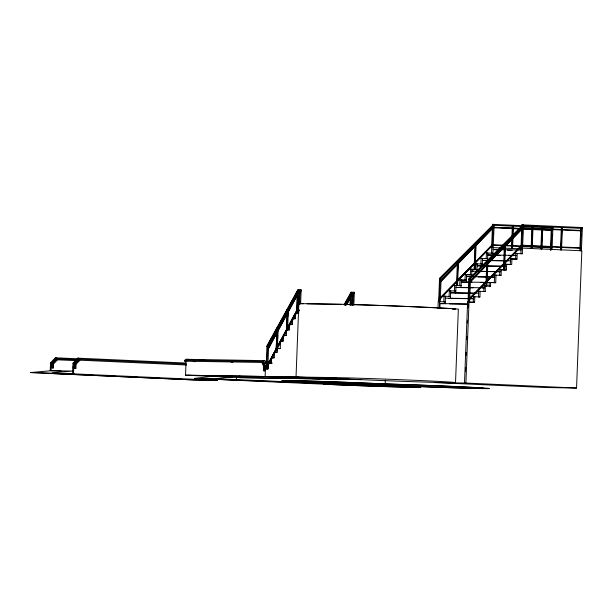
<?xml version="1.0" encoding="UTF-8"?>
<svg xmlns="http://www.w3.org/2000/svg" width="613" height="613" viewBox="0 0 613 613"><rect width="100%" height="100%" fill="white"/><g stroke="black" fill="none" stroke-linecap="round" stroke-linejoin="round"><path stroke-width="0.92" d="M50.212 370.819L50.519 362.881L55.354 357.8L56.289 357.816L51.454 362.896L51.155 370.712L30.65 372.558L51.048 373.478M76.426 360.651L56.917 359.785L57.384 359.793L53.592 363.777L53.431 367.884L52.113 367.838L52.289 363.333L56.603 358.797L77.115 359.716M57.07 358.804L52.756 363.34L52.58 367.846L52.113 367.838M53.025 366.237L53.116 363.77L56.281 360.452M74.28 373.907L50.113 373.463L194.129 379.968L217.546 380.351L73.522 373.846L73.928 363.256L78.763 358.184L77.82 358.168L72.993 363.241L72.587 373.83L30.65 372.558M73.185 368.183L73.253 366.375M74.587 368.206L74.763 363.701L79.544 359.172L75.23 363.708L75.054 368.214L74.587 368.206L75.905 368.252L76.058 364.145L79.859 360.16L76.855 362.812M186.643 361.279L184.758 361.195L184.797 360.229L262.946 361.524L265.054 366.283L264.877 370.781L264.41 370.773M319.994 378.949L240.396 377.654L185.54 375.179L186.068 361.241M186.107 360.275L186.145 359.302L264.877 360.636L266.893 365.202M236.549 377.041L236.449 379.692L214.91 379.34M239.714 375.746L239.645 377.593L317.358 378.857M264.877 370.781L263.559 370.735L263.72 366.635L261.874 362.452L184.758 361.195M262.946 361.524L262.103 361.486L264.203 366.245L264.027 370.742L263.559 370.735M264.502 368.313L264.571 366.674M266.18 368.942L266.984 345.709L297.803 289.865L301.236 289.949L301.205 290.823L297.772 290.731L267.038 346.583M287.581 329.886L288.363 309.396L287.351 309.35L286.378 335.441L283.574 335.395L283.352 341.027L280.547 340.981L280.256 348.544L277.444 348.498L277.306 352.199L274.494 352.153L274.279 357.777L271.467 357.731L271.252 363.363L268.44 363.317L268.226 368.949L265.421 368.903M277.421 350.368L276.126 350.322L276.984 327.963L278.279 328.016L277.145 350.368M277.268 327.97L276.126 350.322M277.39 343.847L277.712 335.464M287.405 327.089L287.512 324.292M287.796 316.844L288.01 311.251M298.485 313.097L295.673 313.051L295.458 318.683L292.646 318.637L292.432 324.269L289.62 324.223L289.405 329.855L286.593 329.809L289.137 329.924M296.431 313.082L297.251 291.819L297.857 290.738L296.999 313.097M296.914 310.193L266.64 366.528L296.914 310.193L299.159 310.224M297.581 292.769L267.306 349.111L297.581 292.769L299.926 292.83M297.742 310.714L297.757 310.232M298.408 293.29L298.431 292.807M298.01 313.143L298.991 289.918L297.803 289.865L297.772 290.731L298.96 290.784L298.27 291.865L298.876 290.784M455.528 382.573L458.348 309.19A63.698 0.782 2.2 0 0 410.028 306.592A63.698 0.782 2.2 0 0 338.997 304.247L298.845 303.596L296.025 376.98L351.739 379.493M298.684 313.12L298.822 309.396M299.006 304.738L299.542 290.761M299.826 292.807L300.232 293.305L297.566 293.252M299.604 303.818L300.048 289.895L301.236 289.949M300.056 303.849L300.125 301.987M300.615 303.864L301.121 290.823M349.992 305.32L350.421 294.225L350.973 292.263L354.406 292.355L354.375 293.229L353.188 293.175L353.218 292.301L354.406 292.355M353.096 295.236L350.751 295.167L345.763 304.822M350.559 305.251L351.027 293.137L344.452 305.006M351.578 295.696L351.594 295.205M351.578 305.297L352.038 293.183L351.441 294.271M352.245 305.274L352.713 293.167M352.981 295.688L352.996 295.205M352.804 305.289L353.272 293.175L350.942 293.137L344.498 304.807M353.402 301.596L353.479 299.734M353.824 305.335L354.291 293.221M367.463 384.903L302.293 382.022A67.223 0.82 2.2 0 1 290.102 380.566A67.223 0.82 2.2 0 1 365.064 383.041L385.202 383.922L385.339 380.19M437.966 308.262L438.226 301.596L440.226 301.657L441.084 279.298L439.506 279.244L438.647 301.596M493.503 224.404L494.155 224.412L494.124 225.285L440.111 279.252L439.46 279.244L439.49 278.371L492.829 225.078M439.207 301.611L440.149 278.379L494.155 224.412M439.375 308.285L439.628 301.619M440.448 281.152L440.517 279.29L441.084 279.298M439.881 308.331L440.065 303.573L468.041 304.033L467.895 307.841M445.145 303.803L445.436 296.24L444.034 296.217L443.812 301.849L445.222 301.872L438.226 301.596M448.747 298.324L450.448 298.401L450.731 290.838L449.329 290.815L449.114 296.447L450.517 296.47L444.034 296.217M468.378 293.06L450.662 292.769L455.743 292.999L456.034 285.436L454.631 285.413L454.417 291.045L455.819 291.068L449.329 290.815M457.421 261.245L456.493 285.482L457.053 285.489L457.988 261.261L458.493 261.284L457.559 285.512L456.999 285.505M457.497 272.456L457.681 267.797M459.926 280.011L466.416 280.264L459.926 280.011L459.712 285.643L461.114 285.666L454.631 285.413M483.941 287.826L455.957 287.367L461.045 287.597L461.336 280.034M465.014 280.241L465.229 274.609L471.719 274.862L465.229 274.609M494.323 282.654L494.614 275.084L496.017 275.107L495.725 282.677L489.235 282.424L489.097 286.118L490.5 286.141L490.645 282.447L461.26 281.965L466.34 282.195L466.631 274.632M469.451 279.727L470.462 279.773L469.604 302.132L467.604 302.071L464.493 383.018L465.006 383.041M470.868 277.697L468.838 279.72L469.497 279.727L523.502 225.76L523.54 224.887L522.881 224.879L468.876 278.846L468.025 302.079M465.443 371.624L465.589 367.815M466.064 355.44L466.179 352.582M466.685 339.25L466.8 336.399M467.305 323.066L467.42 320.216M523.54 224.887L469.527 278.861L468.593 302.086L474.6 302.347L474.822 296.715L473.412 296.692L473.198 302.324L467.604 302.071M522.514 248.104L521.019 248.058L521.87 224.833L522.521 224.841L521.586 248.073L581.829 250.778L576.557 388.044L545.769 387.539L435.115 382.543L465.903 383.041L469.014 302.094M470.309 274.839L470.531 269.207L471.933 269.23L471.642 276.792M475.09 243.246L474.087 269.352L475.152 269.391L476.155 243.277L475.09 243.246L475.65 243.254L474.646 269.368M474.661 267.513L474.845 262.847M475.274 251.659L475.45 246.993M475.611 269.436L475.826 263.805L477.228 263.828L476.945 271.398M478.715 291.29L478.5 296.922L479.902 296.945L480.117 291.313L478.715 291.29L485.205 291.543L485.419 285.911L484.009 285.888L483.795 291.52L485.205 291.543M505.135 266.218L477.159 265.766L482.239 265.996L482.531 258.425L481.128 258.402L480.914 264.034L482.316 264.057L475.826 263.805M510.437 260.816L482.454 260.364L487.542 260.594L487.833 253.023L486.423 253L486.209 258.632L487.611 258.655L481.128 258.402M485.871 285.964L486.806 261.728M486.492 283.191L486.385 285.987L486.944 285.995L487.879 261.759L487.366 261.736L486.438 285.972M486.883 272.938L487.097 267.345M521.832 248.916L492.201 247.591L493.143 224.366L492.484 224.358L491.641 247.583L493.128 247.621M491.726 247.598L491.511 253.23L492.913 253.253L486.423 253M492.752 245.192L492.775 244.71L551.585 247.368L551.562 247.851L492.752 245.192L439.759 299.213L492.775 244.71M493.159 234.587L493.227 232.725M493.442 227.293L440.433 281.788L493.442 227.293L552.252 229.944L552.236 230.434L522.828 229.101M499.909 269.682L499.695 275.314L501.097 275.337L501.319 269.705L506.399 269.935L506.614 264.303L511.702 264.532L511.916 258.901L516.997 259.13L517.211 253.506L515.809 253.483L515.594 259.107L510.506 258.878L510.292 264.51L505.212 264.28L504.997 269.912L499.909 269.682L501.319 269.705M504.438 244.656L503.465 269.835L504.537 269.866L505.541 243.752L505.035 243.729L504.032 269.843M504.085 267.061L504.223 263.329M504.691 251.207L504.874 246.541M512.054 248.487L512.92 226.136L512.353 226.12L511.495 248.48L512.568 248.51L513.426 226.159M521.111 248.081L520.889 253.713L522.299 253.728L523.502 225.76M522.138 245.675L522.153 245.192L580.971 247.844L580.948 248.334L522.138 245.675L469.144 299.688L522.153 245.192M522.575 234.135L522.644 232.273M522.805 228.251L522.828 227.768L581.637 230.427L581.614 230.909L522.805 228.251L469.811 282.271L522.828 227.768M531.134 248.434L531.961 227.009L532.521 227.017L531.701 248.441M531.678 247.529L531.862 242.871M532.291 231.691L532.467 227.032M532.207 248.464L533.026 227.04M541.44 248.97L542.298 226.611M550.451 250.242L551.309 227.883L551.869 227.89L551.01 250.25M551.999 236.311L552.075 234.45M552.06 249.361L552.964 227.071M561.102 247.07L561.24 243.346M561.707 231.239L561.853 227.507M561.048 249.851L561.906 227.5M581.423 235.859L581.492 233.997M580.848 250.763L581.408 250.771L582.35 227.546L521.87 224.833M267.735 349.126L297.535 294.102M276.302 333.656L268.157 349.149L287.122 314.132M278.11 330.323L286.685 314.484M287.589 312.814L296.623 296.14M288.026 312.469L297.504 294.96M268.433 363.563L270.693 359.394M271.597 357.731L274.31 352.728M275.206 351.057L279.275 343.556M280.179 341.885L282.884 336.889M283.788 335.219L291.466 321.043M292.37 319.381L294.623 315.212M295.527 313.542L296.884 311.044M268.862 363.586L271.115 359.417M272.019 357.747L274.279 353.578M275.635 351.08L280.149 342.744M281.053 341.073L282.861 337.74M284.21 335.242L286.018 331.901M287.374 329.403L289.183 326.07M290.079 324.4L291.888 321.066M293.244 318.568L295.052 315.228M267.483 366.566L286.455 331.556M287.351 329.886L296.838 312.377M345.334 305.174L350.751 295.167M346.184 304.845L351.157 295.673M346.629 304.377L349.793 298.546M346.613 304.86L350.222 298.194M277.268 330.039L268.594 345.801L277.337 329.963M278.187 328.376L287.313 311.779M288.225 310.124L297.811 292.7M345.502 305.059L352.038 293.183M270.011 342.429L271.85 339.096M273.697 335.763L274.616 334.093M278.256 328.292L286.999 312.461M288.378 309.956L298.5 291.619M344.077 304.768L350.973 292.263L352.161 292.317L352.123 293.19L350.942 293.137M345.686 304.86L350.743 295.688L353.08 295.719M266.954 346.583L297.857 290.738M76.433 360.436L77.667 359.141M440.64 280.624L492.316 227.959M440.195 281.788L492.53 228.442M439.973 298.048L492.308 244.702M439.544 298.723L492.538 244.71M470.025 281.099L522.36 227.76M470.01 281.582L487.228 264.027M488.553 262.678L521.678 228.917M469.581 282.264L521.908 228.925M469.359 298.523L521.027 245.859M468.93 299.205L521.257 245.859M439.46 279.244L492.791 225.944M483.021 265.552L484.37 264.203M489.772 258.809L491.12 257.46M496.522 252.058L497.871 250.709M503.273 245.315L504.622 243.966M510.024 238.564L511.372 237.216M516.774 231.821L518.123 230.473M387.485 385.355L395.937 385.753A61.239 0.751 2.2 0 1 407.04 387.087A61.239 0.751 2.2 0 1 338.759 384.826L194.513 378.42L214.106 376.098M194.513 378.42L216.052 378.765L232.848 376.78M52.189 372.911L72.694 371.064L51.155 370.712L61.461 371.179M492.454 225.224L521.594 226.526M494.124 225.285L492.837 255.192L487.756 254.962L515.732 255.414M521.832 225.707L582.319 228.419M581.691 227.538L582.35 227.546M521.035 250.012L493.059 249.56L498.798 249.82M494.706 255.223L500.3 255.314M508.69 255.445L516.154 255.567M510.506 258.878L511.916 258.901M515.594 259.107L516.997 259.13M488.469 260.609L502.461 260.832M505.212 264.28L506.614 264.303M483.174 266.011L503.694 266.341M504.997 269.912L506.399 269.935M499.84 271.62L471.857 271.168L473.55 271.245M477.872 271.413L500.254 271.774M494.538 277.022L466.562 276.57L470.792 276.754M478.171 276.9L494.959 277.176M439.49 278.371L440.149 278.379M468.876 278.846L469.527 278.861M469.903 279.766L470.462 279.773M466.34 282.195L471.941 282.286M480.331 282.424L495.725 282.677M461.045 287.597L473.167 287.796M482.492 287.949L484.362 287.98M470.248 293.091L478.638 293.229M455.743 292.999L475.328 293.32M445.36 298.171L473.343 298.631M450.448 298.401L473.757 298.784M473.198 302.324L474.6 302.347M449.812 303.879L468.462 304.186M303.297 303.741L298.845 303.596M307.113 303.803L341.449 304.362M287.351 309.35L286.493 331.71M296.891 310.676L299.144 310.714M55.193 358.781L55.66 358.789M264.785 362.168L271.643 362.229M230.971 362.045L232.879 362.076M265.613 363.08L272.302 363.187M265.835 363.111L271.521 363.202M50.519 362.881L51.454 362.896M72.993 363.241L73.928 363.256M52.289 363.333L52.756 363.34M74.763 363.701L75.23 363.708M53.116 363.77L53.592 363.777M75.591 364.137L76.058 364.145M52.963 367.877L53.431 367.884M75.437 368.244L75.905 368.252M185.54 375.179L336.177 377.631M188.168 375.271L265.889 376.535M267.666 376.589L298.569 377.087M318.293 378.872L349.195 379.378M361.103 379.646L320.837 378.987L265.13 376.474L265.536 365.884L263.184 360.559L264.877 360.636M222.971 379.623L381.723 385.746L311.688 382.466M214.91 380.259L193.379 379.907L52.741 373.555M343.357 304.4L350.973 304.569A60.764 0.743 2.2 0 1 450.808 308.63M332.859 382.412L326.637 382.366L338.131 383.041M337.403 382.543L320.66 382.137L400.082 385.861A67.223 0.82 2.2 0 1 412.281 387.324A67.223 0.82 2.2 0 1 337.319 384.841L323.733 384.251M385.202 383.922L393.293 384.159A63.698 0.782 2.2 0 1 485.534 388.09A63.698 0.782 2.2 0 1 438.372 387.316A63.698 0.782 2.2 0 1 362.505 383.654L363.662 383.577L341.081 382.589M334.323 382.359L342.736 382.719M348.368 382.849L369.999 383.776L368.482 383.884A57.714 0.705 2.2 0 0 437.222 387.201A57.714 0.705 2.2 0 0 479.956 387.899A57.714 0.705 2.2 0 0 396.373 384.336L363.624 383.056A61.239 0.751 2.2 0 0 295.336 380.796A61.239 0.751 2.2 0 0 306.446 382.129M492.484 224.358L521.924 225.684M522.835 226.595L552.934 227.936M493.925 227.323L525.226 228.741M529.969 228.956L538.505 229.339M543.248 229.553L551.784 229.936M493.427 227.775L520.935 229.017M507.403 250.204L512.192 250.426M515.809 253.483L522.299 253.728M470.531 269.207L477.014 269.459M494.614 275.084L501.097 275.337M484.009 285.888L490.5 286.141M473.412 296.692L479.902 296.945M300.018 290.769L301.205 290.823M440.065 303.573L443.452 303.726M295.673 313.051L298.217 313.166M292.646 318.637L295.19 318.752M289.62 324.223L292.163 324.338M283.574 335.395L286.11 335.51M280.547 340.981L283.083 341.096M277.444 348.498L279.988 348.613M274.494 352.153L277.038 352.268M271.467 357.731L274.011 357.846M186.145 359.302L191.639 359.524M199.263 359.869L204.98 360.13M268.44 363.317L270.984 363.432M184.797 360.229L186.681 360.314M193.241 361.578L195.654 361.632M264.203 366.245L265.054 366.283M77.82 358.168L185.877 363.049M55.354 357.8L78.28 358.812M79.077 359.164L186.122 363.992M56.603 358.797L76.633 359.708M79.383 360.153L186.513 364.988M465.903 383.041L576.557 388.044M216.052 378.765L375.746 385.516L368.934 385.064M265.49 361.639L266.893 364.812M453.061 308.799A60.764 0.743 2.2 0 1 452.394 309.213M267.643 345.487L266.739 368.949L267.758 368.995L268.663 345.533L267.643 345.487M541.739 226.603L540.881 248.962L541.946 248.993L542.812 226.634L541.739 226.603M561.339 227.484L560.481 249.843L561.554 249.874L562.412 227.523L561.339 227.484M580.695 228.358L579.829 250.717L580.396 250.725L581.254 228.373L580.695 228.358M347.732 379.01A63.698 0.782 2.2 0 0 453.666 382.704A63.698 0.782 2.2 0 0 374.267 378.719A63.698 0.782 2.2 0 0 347.732 379.01"/></g></svg>
